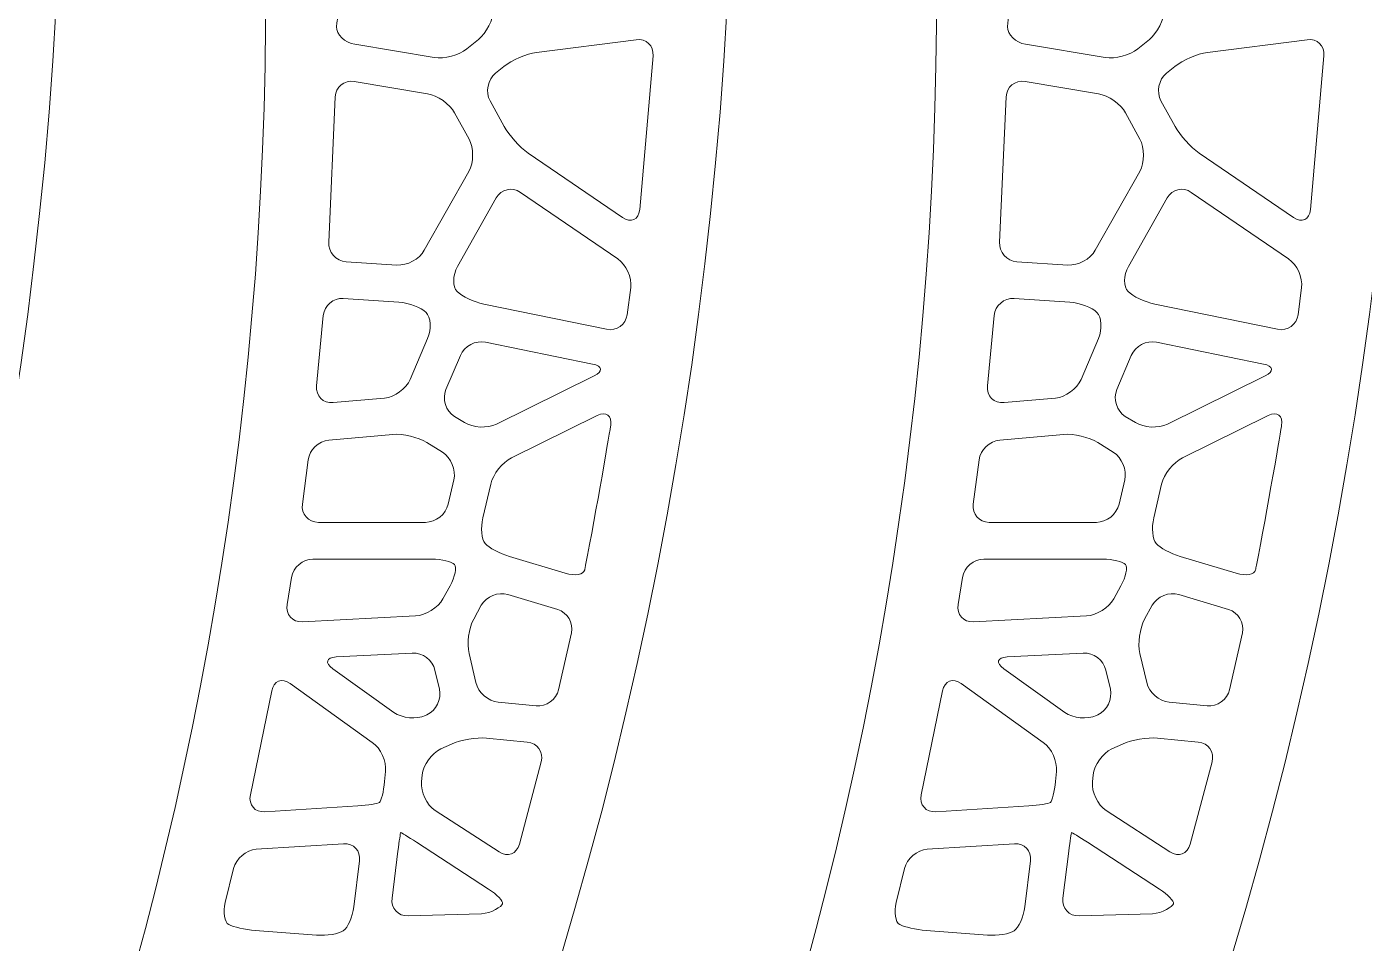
# Model space of a CAD drawing. Header units: inches. Extents: x 8 to 818, y -635 to -10.
# Drawn here: x 398.8 to 501.2, y -239.2 to -169.1 of the extents above; entities that cross this region are included whole.
import ezdxf

# ---------------------------------------------------------------- set-up
doc = ezdxf.new("R2010")
doc.units = ezdxf.units.IN
doc.header["$MEASUREMENT"] = 0
doc.layers.add('Calque 1', color=7, linetype='Continuous')

# ---------------------------------------------------------------- blocks, each defined once
blk = doc.blocks.new('block 4')
at = {"layer": 'Calque 1', "color": 179, "lineweight": 5, "true_color": 0x262425}
blk.add_open_spline([(602.23, -64), (602.23, -64), (613.18, -66.29), (613.18, -66.29), (613.72, -66.4), (614.07, -66.93), (613.96, -67.48), (613.96, -67.48), (613.75, -68.45), (613.75, -68.45), (613.64, -68.99), (613.11, -69.34), (612.57, -69.23), (612.57, -69.23), (603.57, -67.34), (603.57, -67.34), (655.56, -199.6), (597.38, -353.81), (465.53, -418.55), (465.53, -418.55), (470.43, -419.58), (470.43, -419.58), (470.97, -419.69), (471.32, -420.22), (471.2, -420.76), (471.2, -420.76), (471, -421.74), (471, -421.74), (470.89, -422.28), (470.36, -422.63), (469.82, -422.51), (469.82, -422.51), (461.08, -420.69), (461.08, -420.69), (458.29, -422), (455.46, -423.28), (452.6, -424.51), (448.67, -426.21), (446.73, -430.67), (448.21, -434.69), (448.21, -434.69), (448.27, -434.84), (448.27, -434.84), (449.8, -439), (454.42, -441.15), (458.57, -439.61), (625.34, -377.87), (704.2, -186.1), (630.65, -23.11), (626.13, -12.97), (613.24, -9.8), (602.69, -15.85), (602.69, -15.85), (602.69, -15.85), (602.69, -15.85), (592.11, -21.91), (587.74, -33.6), (592.19, -42.17), (595.88, -49.36), (599.22, -56.64), (602.23, -64)], degree=3, knots=[0, 0, 0, 0, 1, 1, 1, 2, 2, 2, 3, 3, 3, 4, 4, 4, 5, 5, 5, 6, 6, 6, 7, 7, 7, 8, 8, 8, 9, 9, 9, 10, 10, 10, 11, 11, 11, 12, 12, 12, 13, 13, 13, 14, 14, 14, 15, 15, 15, 16, 16, 16, 17, 17, 17, 18, 18, 18, 19, 19, 19, 20, 20, 20, 20], dxfattribs=at)
blk = doc.blocks.new('block 5')
at = {"layer": 'Calque 1', "color": 179, "lineweight": 5, "true_color": 0x262425}
blk.add_open_spline([(550.89, -64), (550.89, -64), (561.84, -66.29), (561.84, -66.29), (562.38, -66.4), (562.73, -66.93), (562.62, -67.48), (562.62, -67.48), (562.41, -68.45), (562.41, -68.45), (562.3, -68.99), (561.77, -69.34), (561.23, -69.23), (561.23, -69.23), (552.23, -67.34), (552.23, -67.34), (604.22, -199.6), (546.04, -353.81), (414.19, -418.55), (414.19, -418.55), (419.09, -419.58), (419.09, -419.58), (419.63, -419.69), (419.98, -420.22), (419.86, -420.76), (419.86, -420.76), (419.66, -421.74), (419.66, -421.74), (419.55, -422.28), (419.02, -422.63), (418.48, -422.51), (418.48, -422.51), (409.74, -420.69), (409.74, -420.69), (406.95, -422), (404.12, -423.28), (401.26, -424.51), (397.33, -426.21), (395.39, -430.67), (396.87, -434.69), (396.87, -434.69), (396.93, -434.84), (396.93, -434.84), (398.46, -439), (403.08, -441.15), (407.23, -439.61), (574, -377.87), (652.86, -186.1), (579.31, -23.11), (574.8, -12.97), (561.9, -9.8), (551.35, -15.85), (551.35, -15.85), (551.35, -15.85), (551.35, -15.85), (540.78, -21.91), (536.4, -33.6), (540.85, -42.17), (544.54, -49.36), (547.89, -56.64), (550.89, -64)], degree=3, knots=[0, 0, 0, 0, 1, 1, 1, 2, 2, 2, 3, 3, 3, 4, 4, 4, 5, 5, 5, 6, 6, 6, 7, 7, 7, 8, 8, 8, 9, 9, 9, 10, 10, 10, 11, 11, 11, 12, 12, 12, 13, 13, 13, 14, 14, 14, 15, 15, 15, 16, 16, 16, 17, 17, 17, 18, 18, 18, 19, 19, 19, 20, 20, 20, 20], dxfattribs=at)
blk = doc.blocks.new('block 6')
at = {"layer": 'Calque 1', "color": 179, "lineweight": 5, "true_color": 0x262425}
blk.add_open_spline([(499.55, -64), (499.55, -64), (510.5, -66.29), (510.5, -66.29), (511.04, -66.4), (511.39, -66.93), (511.28, -67.48), (511.28, -67.48), (511.07, -68.45), (511.07, -68.45), (510.96, -68.99), (510.43, -69.34), (509.89, -69.23), (509.89, -69.23), (500.89, -67.34), (500.89, -67.34), (552.88, -199.6), (494.7, -353.81), (362.85, -418.55), (362.85, -418.55), (367.75, -419.58), (367.75, -419.58), (368.29, -419.69), (368.64, -420.22), (368.52, -420.76), (368.52, -420.76), (368.32, -421.74), (368.32, -421.74), (368.21, -422.28), (367.68, -422.63), (367.14, -422.51), (367.14, -422.51), (358.4, -420.69), (358.4, -420.69), (355.61, -422), (352.78, -423.28), (349.92, -424.51), (345.99, -426.21), (344.05, -430.67), (345.53, -434.69), (345.53, -434.69), (345.59, -434.84), (345.59, -434.84), (347.12, -439), (351.74, -441.15), (355.89, -439.61), (522.66, -377.87), (601.52, -186.1), (527.97, -23.11), (523.46, -12.97), (510.56, -9.8), (500.01, -15.85), (500.01, -15.85), (500.01, -15.85), (500.01, -15.85), (489.44, -21.91), (485.06, -33.6), (489.51, -42.17), (493.2, -49.36), (496.55, -56.64), (499.55, -64)], degree=3, knots=[0, 0, 0, 0, 1, 1, 1, 2, 2, 2, 3, 3, 3, 4, 4, 4, 5, 5, 5, 6, 6, 6, 7, 7, 7, 8, 8, 8, 9, 9, 9, 10, 10, 10, 11, 11, 11, 12, 12, 12, 13, 13, 13, 14, 14, 14, 15, 15, 15, 16, 16, 16, 17, 17, 17, 18, 18, 18, 19, 19, 19, 20, 20, 20, 20], dxfattribs=at)
blk = doc.blocks.new('block 7')
at = {"layer": 'Calque 1', "color": 179, "lineweight": 5, "true_color": 0x262425}
for points, knots in [([(448.21, -64), (448.21, -64), (459.16, -66.29), (459.16, -66.29), (459.7, -66.4), (460.05, -66.93), (459.94, -67.48), (459.94, -67.48), (459.73, -68.45), (459.73, -68.45), (459.62, -68.99), (459.09, -69.34), (458.55, -69.23), (458.55, -69.23), (449.55, -67.34), (449.55, -67.34), (501.54, -199.6), (443.36, -353.81), (311.51, -418.55), (311.51, -418.55), (316.41, -419.58), (316.41, -419.58), (316.95, -419.69), (317.3, -420.22), (317.18, -420.76), (317.18, -420.76), (316.98, -421.74), (316.98, -421.74), (316.87, -422.28), (316.34, -422.63), (315.8, -422.51), (315.8, -422.51), (307.06, -420.69), (307.06, -420.69), (304.27, -422), (301.44, -423.28), (298.59, -424.51), (294.65, -426.21), (292.71, -430.67), (294.19, -434.69), (294.19, -434.69), (294.25, -434.84), (294.25, -434.84), (295.78, -439), (300.4, -441.15), (304.55, -439.61), (471.32, -377.87), (550.18, -186.1), (476.63, -23.11), (472.12, -12.97), (459.22, -9.8), (448.67, -15.85), (448.67, -15.85), (448.67, -15.85), (448.67, -15.85), (438.1, -21.91), (433.72, -33.6), (438.17, -42.17), (441.86, -49.36), (445.21, -56.64), (448.21, -64)], [0, 0, 0, 0, 1, 1, 1, 2, 2, 2, 3, 3, 3, 4, 4, 4, 5, 5, 5, 6, 6, 6, 7, 7, 7, 8, 8, 8, 9, 9, 9, 10, 10, 10, 11, 11, 11, 12, 12, 12, 13, 13, 13, 14, 14, 14, 15, 15, 15, 16, 16, 16, 17, 17, 17, 18, 18, 18, 19, 19, 19, 20, 20, 20, 20]), ([(486.08, -156.99), (486.3, -157.03), (486.44, -157.7), (486.4, -158.48), (486.4, -158.48), (485.92, -167.77), (485.92, -167.77), (485.88, -168.54), (485.35, -169.58), (484.75, -170.06), (484.75, -170.06), (483.86, -170.78), (483.86, -170.78), (483.26, -171.27), (482.14, -171.56), (481.37, -171.44), (481.37, -171.44), (475.28, -170.43), (475.28, -170.43), (474.51, -170.3), (473.89, -169.69), (473.89, -169.08), (473.9, -168.46), (474.39, -166.37), (474.98, -165.87), (474.98, -165.87), (484.62, -157.81), (484.62, -157.81), (485.21, -157.31), (485.87, -156.94), (486.08, -156.99)], [0, 0, 0, 0, 1, 1, 1, 2, 2, 2, 3, 3, 3, 4, 4, 4, 5, 5, 5, 6, 6, 6, 7, 7, 7, 8, 8, 8, 9, 9, 9, 10, 10, 10, 10]), ([(496.82, -170.08), (497.59, -169.98), (498.17, -170.54), (498.11, -171.31), (498.11, -171.31), (497.09, -183.08), (497.09, -183.08), (497.01, -183.85), (496.42, -184.12), (495.78, -183.69), (495.78, -183.69), (488.56, -178.75), (488.56, -178.75), (487.92, -178.31), (487.09, -177.4), (486.72, -176.72), (486.72, -176.72), (485.64, -174.76), (485.64, -174.76), (485.27, -174.08), (485.46, -173.12), (486.06, -172.63), (486.06, -172.63), (486.7, -172.12), (486.7, -172.12), (487.31, -171.63), (488.43, -171.15), (489.2, -171.05), (489.2, -171.05), (496.82, -170.08), (496.82, -170.08)], [0, 0, 0, 0, 1, 1, 1, 2, 2, 2, 3, 3, 3, 4, 4, 4, 5, 5, 5, 6, 6, 6, 7, 7, 7, 8, 8, 8, 9, 9, 9, 10, 10, 10, 10]), ([(480.86, -174.21), (481.62, -174.34), (482.56, -175), (482.93, -175.68), (482.93, -175.68), (484.03, -177.68), (484.03, -177.68), (484.4, -178.36), (484.4, -179.47), (484.02, -180.15), (484.02, -180.15), (480.61, -186.19), (480.61, -186.19), (480.23, -186.87), (479.29, -187.38), (478.51, -187.32), (478.51, -187.32), (474.62, -187.07), (474.62, -187.07), (473.85, -187.01), (473.25, -186.34), (473.29, -185.56), (473.29, -185.56), (473.8, -174.46), (473.8, -174.46), (473.82, -173.68), (474.47, -173.15), (475.24, -173.28), (475.24, -173.28), (480.86, -174.21), (480.86, -174.21)], [0, 0, 0, 0, 1, 1, 1, 2, 2, 2, 3, 3, 3, 4, 4, 4, 5, 5, 5, 6, 6, 6, 7, 7, 7, 8, 8, 8, 9, 9, 9, 10, 10, 10, 10]), ([(495.41, -186.85), (496.05, -187.29), (496.5, -188.28), (496.4, -189.05), (496.4, -189.05), (496.13, -191.12), (496.13, -191.12), (496.03, -191.89), (495.32, -192.39), (494.56, -192.24), (494.56, -192.24), (485.16, -190.31), (485.16, -190.31), (484.4, -190.15), (483.48, -189.72), (483.12, -189.34), (482.75, -188.97), (482.77, -188.11), (483.15, -187.43), (483.15, -187.43), (486.11, -182.19), (486.11, -182.19), (486.49, -181.52), (487.32, -181.32), (487.96, -181.76), (487.96, -181.76), (495.41, -186.85), (495.41, -186.85)], [0, 0, 0, 0, 1, 1, 1, 2, 2, 2, 3, 3, 3, 4, 4, 4, 5, 5, 5, 6, 6, 6, 7, 7, 7, 8, 8, 8, 9, 9, 9, 9]), ([(478.67, -190.16), (479.44, -190.22), (480.37, -190.57), (480.74, -190.94), (481.1, -191.32), (481.16, -192.22), (480.85, -192.93), (480.85, -192.93), (479.53, -196.08), (479.53, -196.08), (479.22, -196.79), (478.34, -197.43), (477.57, -197.5), (477.57, -197.5), (473.63, -197.85), (473.63, -197.85), (472.86, -197.91), (472.29, -197.34), (472.37, -196.57), (472.37, -196.57), (472.88, -191.19), (472.88, -191.19), (472.95, -190.42), (473.63, -189.83), (474.41, -189.88), (474.41, -189.88), (478.67, -190.16), (478.67, -190.16)], [0, 0, 0, 0, 1, 1, 1, 2, 2, 2, 3, 3, 3, 4, 4, 4, 5, 5, 5, 6, 6, 6, 7, 7, 7, 8, 8, 8, 9, 9, 9, 9]), ([(493.49, -194.9), (494.25, -195.05), (494.3, -195.46), (493.61, -195.81), (493.61, -195.81), (486.14, -199.49), (486.14, -199.49), (485.44, -199.84), (484.33, -199.78), (483.68, -199.37), (483.68, -199.37), (482.91, -198.9), (482.91, -198.9), (482.25, -198.49), (481.96, -197.57), (482.26, -196.85), (482.26, -196.85), (483.37, -194.23), (483.37, -194.23), (483.67, -193.52), (484.54, -193.06), (485.3, -193.22), (485.3, -193.22), (493.49, -194.9), (493.49, -194.9)], [0, 0, 0, 0, 1, 1, 1, 2, 2, 2, 3, 3, 3, 4, 4, 4, 5, 5, 5, 6, 6, 6, 7, 7, 7, 8, 8, 8, 8]), ([(493.84, -198.84), (494.53, -198.5), (495, -198.84), (494.87, -199.61), (494.87, -199.61), (493.74, -206.33), (492.95, -210.3), (492.88, -210.64), (492.88, -210.64), (492.88, -210.64), (492.81, -211.01), (492.14, -211.13), (491.39, -210.91), (491.39, -210.91), (487.12, -209.62), (487.12, -209.62), (486.38, -209.4), (485.55, -208.95), (485.27, -208.63), (484.99, -208.31), (484.91, -207.43), (485.09, -206.67), (485.09, -206.67), (485.69, -204.08), (485.69, -204.08), (485.87, -203.32), (486.59, -202.42), (487.28, -202.08), (487.28, -202.08), (493.84, -198.84), (493.84, -198.84)], [0, 0, 0, 0, 1, 1, 1, 2, 2, 2, 3, 3, 3, 4, 4, 4, 5, 5, 5, 6, 6, 6, 7, 7, 7, 8, 8, 8, 9, 9, 9, 10, 10, 10, 10]), ([(481.99, -201.65), (482.65, -202.06), (483.04, -203.01), (482.87, -203.77), (482.87, -203.77), (482.43, -205.63), (482.43, -205.63), (482.26, -206.39), (481.48, -207.01), (480.7, -207.01), (480.7, -207.01), (472.5, -207.01), (472.5, -207.01), (471.72, -207.01), (471.17, -206.38), (471.28, -205.61), (471.28, -205.61), (471.72, -202.23), (471.72, -202.23), (471.82, -201.46), (472.53, -200.78), (473.3, -200.71), (473.3, -200.71), (478.19, -200.28), (478.19, -200.28), (478.97, -200.21), (480.14, -200.49), (480.8, -200.9), (480.8, -200.9), (481.99, -201.65), (481.99, -201.65)], [0, 0, 0, 0, 1, 1, 1, 2, 2, 2, 3, 3, 3, 4, 4, 4, 5, 5, 5, 6, 6, 6, 7, 7, 7, 8, 8, 8, 9, 9, 9, 10, 10, 10, 10]), ([(481.17, -209.83), (481.95, -209.83), (482.73, -210.01), (482.92, -210.23), (483.11, -210.44), (482.95, -211.18), (482.58, -211.86), (482.58, -211.86), (482.03, -212.86), (482.03, -212.86), (481.66, -213.54), (480.72, -214.13), (479.94, -214.17), (479.94, -214.17), (471.29, -214.62), (471.29, -214.62), (470.52, -214.66), (469.99, -214.07), (470.11, -213.31), (470.11, -213.31), (470.45, -211.22), (470.45, -211.22), (470.57, -210.46), (471.31, -209.83), (472.08, -209.83), (472.08, -209.83), (481.17, -209.83), (481.17, -209.83)], [0, 0, 0, 0, 1, 1, 1, 2, 2, 2, 3, 3, 3, 4, 4, 4, 5, 5, 5, 6, 6, 6, 7, 7, 7, 8, 8, 8, 9, 9, 9, 9]), ([(490.82, -213.68), (491.56, -213.91), (492.03, -214.71), (491.87, -215.47), (491.87, -215.47), (490.89, -219.82), (490.89, -219.82), (490.71, -220.57), (489.94, -221.13), (489.17, -221.06), (489.17, -221.06), (486.27, -220.78), (486.27, -220.78), (485.5, -220.71), (484.72, -220.03), (484.55, -219.27), (484.55, -219.27), (484.03, -217.04), (484.03, -217.04), (483.85, -216.29), (484.01, -215.11), (484.39, -214.43), (484.39, -214.43), (484.97, -213.36), (484.97, -213.36), (485.35, -212.68), (486.26, -212.31), (487.01, -212.53), (487.01, -212.53), (490.82, -213.68), (490.82, -213.68)], [0, 0, 0, 0, 1, 1, 1, 2, 2, 2, 3, 3, 3, 4, 4, 4, 5, 5, 5, 6, 6, 6, 7, 7, 7, 8, 8, 8, 9, 9, 9, 10, 10, 10, 10]), ([(481.77, -219.78), (481.94, -220.53), (481.51, -221.41), (480.81, -221.74), (480.81, -221.74), (480.71, -221.78), (480.71, -221.78), (480, -222.11), (478.91, -222), (478.28, -221.55), (478.28, -221.55), (473.61, -218.21), (473.61, -218.21), (472.98, -217.76), (473.1, -217.35), (473.87, -217.31), (473.87, -217.31), (479.69, -217.01), (479.69, -217.01), (480.47, -216.97), (481.25, -217.55), (481.42, -218.31), (481.42, -218.31), (481.77, -219.78), (481.77, -219.78)], [0, 0, 0, 0, 1, 1, 1, 2, 2, 2, 3, 3, 3, 4, 4, 4, 5, 5, 5, 6, 6, 6, 7, 7, 7, 8, 8, 8, 8]), ([(476.63, -223.85), (477.27, -224.3), (477.72, -225.3), (477.64, -226.07), (477.64, -226.07), (477.57, -226.84), (477.57, -226.84), (477.49, -227.62), (477.32, -228.33), (477.18, -228.44), (477.04, -228.54), (476.3, -228.66), (475.52, -228.71), (475.52, -228.71), (468.41, -229.16), (468.41, -229.16), (467.64, -229.21), (467.14, -228.63), (467.3, -227.87), (467.3, -227.87), (468.93, -219.91), (468.93, -219.91), (469.08, -219.15), (469.72, -218.89), (470.35, -219.34), (470.35, -219.34), (476.63, -223.85), (476.63, -223.85)], [0, 0, 0, 0, 1, 1, 1, 2, 2, 2, 3, 3, 3, 4, 4, 4, 5, 5, 5, 6, 6, 6, 7, 7, 7, 8, 8, 8, 9, 9, 9, 9]), ([(488.49, -223.83), (489.27, -223.9), (489.74, -224.58), (489.55, -225.33), (489.55, -225.33), (487.88, -231.64), (487.88, -231.64), (487.68, -232.39), (486.98, -232.66), (486.33, -232.23), (486.33, -232.23), (481.44, -229.06), (481.44, -229.06), (480.79, -228.63), (480.32, -227.65), (480.4, -226.88), (480.4, -226.88), (480.45, -226.34), (480.45, -226.34), (480.53, -225.57), (481.17, -224.68), (481.87, -224.35), (481.87, -224.35), (482.69, -223.98), (482.69, -223.98), (483.39, -223.66), (484.6, -223.45), (485.37, -223.53), (485.37, -223.53), (488.49, -223.83), (488.49, -223.83)], [0, 0, 0, 0, 1, 1, 1, 2, 2, 2, 3, 3, 3, 4, 4, 4, 5, 5, 5, 6, 6, 6, 7, 7, 7, 8, 8, 8, 9, 9, 9, 10, 10, 10, 10]), ([(485.52, -235.07), (486.17, -235.5), (486.66, -236), (486.6, -236.2), (486.54, -236.4), (485.76, -236.93), (484.98, -236.96), (484.98, -236.96), (479.38, -237.13), (479.38, -237.13), (478.6, -237.15), (478.05, -236.54), (478.14, -235.77), (478.14, -235.77), (478.59, -232.17), (478.59, -232.17), (478.69, -231.4), (478.78, -230.76), (478.8, -230.75), (478.82, -230.73), (479.36, -231.07), (480.01, -231.49), (480.01, -231.49), (485.52, -235.07), (485.52, -235.07)], [0, 0, 0, 0, 1, 1, 1, 2, 2, 2, 3, 3, 3, 4, 4, 4, 5, 5, 5, 6, 6, 6, 7, 7, 7, 8, 8, 8, 8]), ([(475.22, -236.43), (475.12, -237.2), (474.76, -238.03), (474.41, -238.27), (474.06, -238.51), (473.14, -238.66), (472.37, -238.6), (472.37, -238.6), (467.67, -238.24), (467.67, -238.24), (466.9, -238.18), (465.99, -237.98), (465.65, -237.79), (465.31, -237.61), (465.19, -236.84), (465.38, -236.09), (465.38, -236.09), (466.01, -233.49), (466.01, -233.49), (466.2, -232.74), (466.98, -232.08), (467.75, -232.03), (467.75, -232.03), (474.42, -231.61), (474.42, -231.61), (475.2, -231.56), (475.75, -232.15), (475.65, -232.92), (475.65, -232.92), (475.22, -236.43), (475.22, -236.43)], [0, 0, 0, 0, 1, 1, 1, 2, 2, 2, 3, 3, 3, 4, 4, 4, 5, 5, 5, 6, 6, 6, 7, 7, 7, 8, 8, 8, 9, 9, 9, 10, 10, 10, 10])]:
    blk.add_open_spline(points, degree=3, knots=knots, dxfattribs=at)
blk = doc.blocks.new('block 8')
at = {"layer": 'Calque 1', "color": 179, "lineweight": 5, "true_color": 0x262425}
for points, knots in [([(396.87, -64), (396.87, -64), (407.82, -66.29), (407.82, -66.29), (408.36, -66.4), (408.71, -66.93), (408.6, -67.48), (408.6, -67.48), (408.39, -68.45), (408.39, -68.45), (408.28, -68.99), (407.75, -69.34), (407.21, -69.23), (407.21, -69.23), (398.21, -67.34), (398.21, -67.34), (450.2, -199.6), (392.02, -353.81), (260.17, -418.55), (260.17, -418.55), (265.07, -419.58), (265.07, -419.58), (265.61, -419.69), (265.96, -420.22), (265.85, -420.76), (265.85, -420.76), (265.64, -421.74), (265.64, -421.74), (265.53, -422.28), (265, -422.63), (264.46, -422.51), (264.46, -422.51), (255.72, -420.69), (255.72, -420.69), (252.93, -422), (250.1, -423.28), (247.25, -424.51), (243.31, -426.21), (241.37, -430.67), (242.86, -434.69), (242.86, -434.69), (242.91, -434.84), (242.91, -434.84), (244.44, -439), (249.06, -441.15), (253.21, -439.61), (419.98, -377.87), (498.84, -186.1), (425.29, -23.11), (420.78, -12.97), (407.88, -9.8), (397.33, -15.85), (397.33, -15.85), (397.33, -15.85), (397.33, -15.85), (386.76, -21.91), (382.38, -33.6), (386.83, -42.17), (390.52, -49.36), (393.87, -56.64), (396.87, -64)], [0, 0, 0, 0, 1, 1, 1, 2, 2, 2, 3, 3, 3, 4, 4, 4, 5, 5, 5, 6, 6, 6, 7, 7, 7, 8, 8, 8, 9, 9, 9, 10, 10, 10, 11, 11, 11, 12, 12, 12, 13, 13, 13, 14, 14, 14, 15, 15, 15, 16, 16, 16, 17, 17, 17, 18, 18, 18, 19, 19, 19, 20, 20, 20, 20]), ([(434.74, -156.99), (434.96, -157.03), (435.1, -157.7), (435.06, -158.48), (435.06, -158.48), (434.58, -167.77), (434.58, -167.77), (434.54, -168.54), (434.01, -169.58), (433.41, -170.06), (433.41, -170.06), (432.52, -170.78), (432.52, -170.78), (431.92, -171.27), (430.8, -171.56), (430.03, -171.44), (430.03, -171.44), (423.94, -170.43), (423.94, -170.43), (423.17, -170.3), (422.55, -169.69), (422.56, -169.08), (422.56, -168.46), (423.05, -166.37), (423.64, -165.87), (423.64, -165.87), (433.28, -157.81), (433.28, -157.81), (433.87, -157.31), (434.53, -156.94), (434.74, -156.99)], [0, 0, 0, 0, 1, 1, 1, 2, 2, 2, 3, 3, 3, 4, 4, 4, 5, 5, 5, 6, 6, 6, 7, 7, 7, 8, 8, 8, 9, 9, 9, 10, 10, 10, 10]), ([(445.48, -170.08), (446.25, -169.98), (446.83, -170.54), (446.77, -171.31), (446.77, -171.31), (445.75, -183.08), (445.75, -183.08), (445.67, -183.85), (445.08, -184.12), (444.44, -183.69), (444.44, -183.69), (437.22, -178.75), (437.22, -178.75), (436.58, -178.31), (435.75, -177.4), (435.38, -176.72), (435.38, -176.72), (434.3, -174.76), (434.3, -174.76), (433.93, -174.08), (434.12, -173.12), (434.72, -172.63), (434.72, -172.63), (435.36, -172.12), (435.36, -172.12), (435.97, -171.63), (437.09, -171.15), (437.86, -171.05), (437.86, -171.05), (445.48, -170.08), (445.48, -170.08)], [0, 0, 0, 0, 1, 1, 1, 2, 2, 2, 3, 3, 3, 4, 4, 4, 5, 5, 5, 6, 6, 6, 7, 7, 7, 8, 8, 8, 9, 9, 9, 10, 10, 10, 10]), ([(429.52, -174.21), (430.28, -174.34), (431.22, -175), (431.59, -175.68), (431.59, -175.68), (432.69, -177.68), (432.69, -177.68), (433.06, -178.36), (433.06, -179.47), (432.68, -180.15), (432.68, -180.15), (429.27, -186.19), (429.27, -186.19), (428.89, -186.87), (427.95, -187.38), (427.17, -187.32), (427.17, -187.32), (423.28, -187.07), (423.28, -187.07), (422.51, -187.01), (421.91, -186.34), (421.95, -185.56), (421.95, -185.56), (422.46, -174.46), (422.46, -174.46), (422.48, -173.68), (423.13, -173.15), (423.9, -173.28), (423.9, -173.28), (429.52, -174.21), (429.52, -174.21)], [0, 0, 0, 0, 1, 1, 1, 2, 2, 2, 3, 3, 3, 4, 4, 4, 5, 5, 5, 6, 6, 6, 7, 7, 7, 8, 8, 8, 9, 9, 9, 10, 10, 10, 10]), ([(444.07, -186.85), (444.71, -187.29), (445.16, -188.28), (445.06, -189.05), (445.06, -189.05), (444.79, -191.12), (444.79, -191.12), (444.69, -191.89), (443.98, -192.39), (443.22, -192.24), (443.22, -192.24), (433.82, -190.31), (433.82, -190.31), (433.06, -190.15), (432.14, -189.72), (431.78, -189.34), (431.42, -188.97), (431.43, -188.11), (431.81, -187.43), (431.81, -187.43), (434.77, -182.19), (434.77, -182.19), (435.15, -181.52), (435.98, -181.32), (436.62, -181.76), (436.62, -181.76), (444.07, -186.85), (444.07, -186.85)], [0, 0, 0, 0, 1, 1, 1, 2, 2, 2, 3, 3, 3, 4, 4, 4, 5, 5, 5, 6, 6, 6, 7, 7, 7, 8, 8, 8, 9, 9, 9, 9]), ([(427.33, -190.16), (428.1, -190.22), (429.03, -190.57), (429.4, -190.94), (429.77, -191.32), (429.82, -192.22), (429.52, -192.93), (429.52, -192.93), (428.19, -196.08), (428.19, -196.08), (427.88, -196.79), (427, -197.43), (426.23, -197.5), (426.23, -197.5), (422.29, -197.85), (422.29, -197.85), (421.52, -197.91), (420.95, -197.34), (421.03, -196.57), (421.03, -196.57), (421.54, -191.19), (421.54, -191.19), (421.61, -190.42), (422.29, -189.83), (423.07, -189.88), (423.07, -189.88), (427.33, -190.16), (427.33, -190.16)], [0, 0, 0, 0, 1, 1, 1, 2, 2, 2, 3, 3, 3, 4, 4, 4, 5, 5, 5, 6, 6, 6, 7, 7, 7, 8, 8, 8, 9, 9, 9, 9]), ([(442.15, -194.9), (442.91, -195.05), (442.96, -195.46), (442.27, -195.81), (442.27, -195.81), (434.8, -199.49), (434.8, -199.49), (434.1, -199.84), (432.99, -199.78), (432.34, -199.37), (432.34, -199.37), (431.57, -198.9), (431.57, -198.9), (430.91, -198.49), (430.62, -197.57), (430.92, -196.85), (430.92, -196.85), (432.03, -194.23), (432.03, -194.23), (432.33, -193.52), (433.2, -193.06), (433.96, -193.22), (433.96, -193.22), (442.15, -194.9), (442.15, -194.9)], [0, 0, 0, 0, 1, 1, 1, 2, 2, 2, 3, 3, 3, 4, 4, 4, 5, 5, 5, 6, 6, 6, 7, 7, 7, 8, 8, 8, 8]), ([(442.5, -198.84), (443.19, -198.5), (443.66, -198.84), (443.53, -199.61), (443.53, -199.61), (442.4, -206.33), (441.61, -210.3), (441.54, -210.64), (441.54, -210.64), (441.54, -210.64), (441.47, -211.01), (440.8, -211.13), (440.06, -210.91), (440.06, -210.91), (435.78, -209.62), (435.78, -209.62), (435.04, -209.4), (434.21, -208.95), (433.93, -208.63), (433.65, -208.31), (433.57, -207.43), (433.75, -206.67), (433.75, -206.67), (434.36, -204.08), (434.36, -204.08), (434.53, -203.32), (435.25, -202.42), (435.94, -202.08), (435.94, -202.08), (442.5, -198.84), (442.5, -198.84)], [0, 0, 0, 0, 1, 1, 1, 2, 2, 2, 3, 3, 3, 4, 4, 4, 5, 5, 5, 6, 6, 6, 7, 7, 7, 8, 8, 8, 9, 9, 9, 10, 10, 10, 10]), ([(430.65, -201.65), (431.31, -202.06), (431.71, -203.01), (431.53, -203.77), (431.53, -203.77), (431.09, -205.63), (431.09, -205.63), (430.92, -206.39), (430.14, -207.01), (429.36, -207.01), (429.36, -207.01), (421.16, -207.01), (421.16, -207.01), (420.38, -207.01), (419.83, -206.38), (419.94, -205.61), (419.94, -205.61), (420.38, -202.23), (420.38, -202.23), (420.48, -201.46), (421.19, -200.78), (421.96, -200.71), (421.96, -200.71), (426.85, -200.28), (426.85, -200.28), (427.63, -200.21), (428.8, -200.49), (429.46, -200.9), (429.46, -200.9), (430.65, -201.65), (430.65, -201.65)], [0, 0, 0, 0, 1, 1, 1, 2, 2, 2, 3, 3, 3, 4, 4, 4, 5, 5, 5, 6, 6, 6, 7, 7, 7, 8, 8, 8, 9, 9, 9, 10, 10, 10, 10]), ([(429.83, -209.83), (430.61, -209.83), (431.39, -210.01), (431.58, -210.23), (431.77, -210.44), (431.62, -211.18), (431.24, -211.86), (431.24, -211.86), (430.69, -212.86), (430.69, -212.86), (430.32, -213.54), (429.38, -214.13), (428.6, -214.17), (428.6, -214.17), (419.95, -214.62), (419.95, -214.62), (419.18, -214.66), (418.65, -214.07), (418.77, -213.31), (418.77, -213.31), (419.11, -211.22), (419.11, -211.22), (419.23, -210.46), (419.97, -209.83), (420.74, -209.83), (420.74, -209.83), (429.83, -209.83), (429.83, -209.83)], [0, 0, 0, 0, 1, 1, 1, 2, 2, 2, 3, 3, 3, 4, 4, 4, 5, 5, 5, 6, 6, 6, 7, 7, 7, 8, 8, 8, 9, 9, 9, 9]), ([(439.48, -213.68), (440.22, -213.91), (440.69, -214.71), (440.53, -215.47), (440.53, -215.47), (439.55, -219.82), (439.55, -219.82), (439.37, -220.57), (438.6, -221.13), (437.83, -221.06), (437.83, -221.06), (434.93, -220.78), (434.93, -220.78), (434.16, -220.71), (433.38, -220.03), (433.21, -219.27), (433.21, -219.27), (432.69, -217.04), (432.69, -217.04), (432.51, -216.29), (432.67, -215.11), (433.05, -214.43), (433.05, -214.43), (433.63, -213.36), (433.63, -213.36), (434.01, -212.68), (434.92, -212.31), (435.67, -212.53), (435.67, -212.53), (439.48, -213.68), (439.48, -213.68)], [0, 0, 0, 0, 1, 1, 1, 2, 2, 2, 3, 3, 3, 4, 4, 4, 5, 5, 5, 6, 6, 6, 7, 7, 7, 8, 8, 8, 9, 9, 9, 10, 10, 10, 10]), ([(430.43, -219.78), (430.6, -220.53), (430.17, -221.41), (429.47, -221.74), (429.47, -221.74), (429.37, -221.78), (429.37, -221.78), (428.66, -222.11), (427.57, -222), (426.94, -221.55), (426.94, -221.55), (422.27, -218.21), (422.27, -218.21), (421.64, -217.76), (421.76, -217.35), (422.53, -217.31), (422.53, -217.31), (428.35, -217.01), (428.35, -217.01), (429.13, -216.97), (429.91, -217.55), (430.08, -218.31), (430.08, -218.31), (430.43, -219.78), (430.43, -219.78)], [0, 0, 0, 0, 1, 1, 1, 2, 2, 2, 3, 3, 3, 4, 4, 4, 5, 5, 5, 6, 6, 6, 7, 7, 7, 8, 8, 8, 8]), ([(425.29, -223.85), (425.93, -224.3), (426.38, -225.3), (426.3, -226.07), (426.3, -226.07), (426.23, -226.84), (426.23, -226.84), (426.15, -227.62), (425.98, -228.33), (425.84, -228.44), (425.7, -228.54), (424.96, -228.66), (424.18, -228.71), (424.18, -228.71), (417.07, -229.16), (417.07, -229.16), (416.3, -229.21), (415.8, -228.63), (415.96, -227.87), (415.96, -227.87), (417.59, -219.91), (417.59, -219.91), (417.74, -219.15), (418.38, -218.89), (419.01, -219.34), (419.01, -219.34), (425.29, -223.85), (425.29, -223.85)], [0, 0, 0, 0, 1, 1, 1, 2, 2, 2, 3, 3, 3, 4, 4, 4, 5, 5, 5, 6, 6, 6, 7, 7, 7, 8, 8, 8, 9, 9, 9, 9]), ([(437.15, -223.83), (437.93, -223.9), (438.4, -224.58), (438.21, -225.33), (438.21, -225.33), (436.55, -231.64), (436.55, -231.64), (436.34, -232.39), (435.64, -232.66), (434.99, -232.23), (434.99, -232.23), (430.1, -229.06), (430.1, -229.06), (429.45, -228.63), (428.98, -227.65), (429.06, -226.88), (429.06, -226.88), (429.11, -226.34), (429.11, -226.34), (429.19, -225.57), (429.83, -224.68), (430.53, -224.35), (430.53, -224.35), (431.35, -223.98), (431.35, -223.98), (432.05, -223.66), (433.26, -223.45), (434.03, -223.53), (434.03, -223.53), (437.15, -223.83), (437.15, -223.83)], [0, 0, 0, 0, 1, 1, 1, 2, 2, 2, 3, 3, 3, 4, 4, 4, 5, 5, 5, 6, 6, 6, 7, 7, 7, 8, 8, 8, 9, 9, 9, 10, 10, 10, 10]), ([(434.18, -235.07), (434.83, -235.5), (435.32, -236), (435.26, -236.2), (435.2, -236.4), (434.42, -236.93), (433.64, -236.96), (433.64, -236.96), (428.04, -237.13), (428.04, -237.13), (427.26, -237.15), (426.71, -236.54), (426.8, -235.77), (426.8, -235.77), (427.25, -232.17), (427.25, -232.17), (427.35, -231.4), (427.44, -230.76), (427.46, -230.75), (427.48, -230.73), (428.02, -231.07), (428.67, -231.49), (428.67, -231.49), (434.18, -235.07), (434.18, -235.07)], [0, 0, 0, 0, 1, 1, 1, 2, 2, 2, 3, 3, 3, 4, 4, 4, 5, 5, 5, 6, 6, 6, 7, 7, 7, 8, 8, 8, 8]), ([(423.88, -236.43), (423.78, -237.2), (423.42, -238.03), (423.07, -238.27), (422.72, -238.51), (421.8, -238.66), (421.03, -238.6), (421.03, -238.6), (416.33, -238.24), (416.33, -238.24), (415.56, -238.18), (414.65, -237.98), (414.31, -237.79), (413.97, -237.61), (413.85, -236.84), (414.04, -236.09), (414.04, -236.09), (414.67, -233.49), (414.67, -233.49), (414.86, -232.74), (415.64, -232.08), (416.41, -232.03), (416.41, -232.03), (423.08, -231.61), (423.08, -231.61), (423.86, -231.56), (424.41, -232.15), (424.31, -232.92), (424.31, -232.92), (423.88, -236.43), (423.88, -236.43)], [0, 0, 0, 0, 1, 1, 1, 2, 2, 2, 3, 3, 3, 4, 4, 4, 5, 5, 5, 6, 6, 6, 7, 7, 7, 8, 8, 8, 9, 9, 9, 10, 10, 10, 10])]:
    blk.add_open_spline(points, degree=3, knots=knots, dxfattribs=at)
blk = doc.blocks.new('block 9')
at = {"layer": 'Calque 1', "color": 179, "lineweight": 5, "true_color": 0x262425}
blk.add_open_spline([(345.53, -64), (345.53, -64), (356.48, -66.29), (356.48, -66.29), (357.02, -66.4), (357.37, -66.93), (357.26, -67.48), (357.26, -67.48), (357.05, -68.45), (357.05, -68.45), (356.94, -68.99), (356.41, -69.34), (355.87, -69.23), (355.87, -69.23), (346.87, -67.34), (346.87, -67.34), (398.86, -199.6), (340.68, -353.81), (208.83, -418.55), (208.83, -418.55), (213.73, -419.58), (213.73, -419.58), (214.27, -419.69), (214.62, -420.22), (214.51, -420.76), (214.51, -420.76), (214.3, -421.74), (214.3, -421.74), (214.19, -422.28), (213.66, -422.63), (213.12, -422.51), (213.12, -422.51), (204.38, -420.69), (204.38, -420.69), (201.59, -422), (198.77, -423.28), (195.91, -424.51), (191.97, -426.21), (190.03, -430.67), (191.52, -434.69), (191.52, -434.69), (191.57, -434.84), (191.57, -434.84), (193.11, -439), (197.72, -441.15), (201.87, -439.61), (368.64, -377.87), (447.5, -186.1), (373.95, -23.11), (369.44, -12.97), (356.54, -9.8), (345.99, -15.85), (345.99, -15.85), (345.99, -15.85), (345.99, -15.85), (335.42, -21.91), (331.04, -33.6), (335.49, -42.17), (339.18, -49.36), (342.53, -56.64), (345.53, -64)], degree=3, knots=[0, 0, 0, 0, 1, 1, 1, 2, 2, 2, 3, 3, 3, 4, 4, 4, 5, 5, 5, 6, 6, 6, 7, 7, 7, 8, 8, 8, 9, 9, 9, 10, 10, 10, 11, 11, 11, 12, 12, 12, 13, 13, 13, 14, 14, 14, 15, 15, 15, 16, 16, 16, 17, 17, 17, 18, 18, 18, 19, 19, 19, 20, 20, 20, 20], dxfattribs=at)

msp = doc.modelspace()

# ---------------------------------------------------------------- block references
at = {"layer": 'Calque 1'}
for name in ['block 9', 'block 8', 'block 7', 'block 6', 'block 5', 'block 4']:
    msp.add_blockref(name, (0, 0), dxfattribs=at)

doc.saveas('drawing.dxf')
